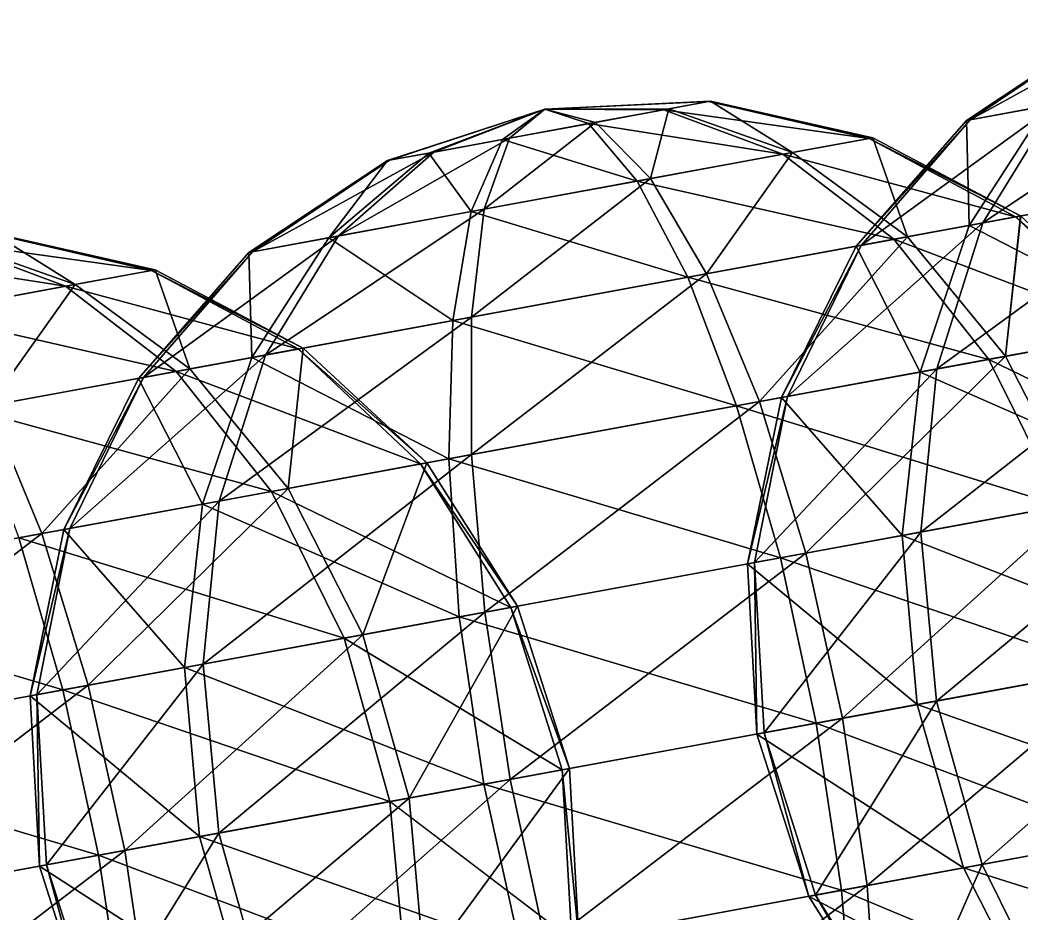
# Model space of a CAD drawing. Header units: metres. Extents: x -550 to 12, y -466 to 28.
# Drawn here: x -214.5 to -168.47, y -272.13 to -231.06 of the extents above; entities that cross this region are included whole.
import ezdxf

# ---------------------------------------------------------------- set-up
doc = ezdxf.new("R2010")
doc.units = ezdxf.units.M

msp = doc.modelspace()

# ---------------------------------------------------------------- linework, layer by layer
for points in [[(-171.02405, -235.67703, -1145.0258), (-164.65555, -231.45743, -1146.7494), (-164.57147, -231.44196, -1150.7677), (-164.57137, -231.44185, -1150.7676)], [(-171.02405, -235.67703, -1145.0258), (-164.57147, -231.44196, -1150.7677), (-170.86163, -235.64713, -1152.7886), (-170.86153, -235.64702, -1152.7885)], [(-167.34743, -235.00027, -1138.2203), (-164.65555, -231.45743, -1146.7494), (-171.02405, -235.67703, -1145.0258), (-171.02394, -235.67693, -1145.0256)], [(-170.86163, -235.64713, -1152.7886), (-164.57147, -231.44196, -1150.7677), (-162.5227, -231.06485, -1154.205), (-162.5226, -231.06474, -1154.2048)], [(-170.86163, -235.64713, -1152.7886), (-162.5227, -231.06485, -1154.205), (-166.90369, -234.9186, -1159.4288), (-166.90358, -234.91849, -1159.4287)], [(-170.26857, -240.38562, -1163.9147), (-166.90369, -234.9186, -1159.4288), (-160.21075, -233.68665, -1163.1672), (-160.21065, -233.68654, -1163.1671)], [(-170.26857, -240.38562, -1163.9147), (-160.21075, -233.68665, -1163.1672), (-160.80334, -238.64337, -1169.2015), (-160.80324, -238.64326, -1169.2014)], [(-195.71527, -237.1745, -1028.0024), (-190.38702, -235.15434, -1033.3748), (-197.61842, -237.52481, -1031.5251), (-197.61832, -237.5247, -1031.525)], [(-197.61842, -237.52481, -1031.5251), (-190.38702, -235.15434, -1033.3748), (-197.53436, -237.50934, -1035.5435), (-197.53426, -237.50923, -1035.5433)], [(-197.53436, -237.50934, -1035.5435), (-190.38702, -235.15434, -1033.3748), (-195.48558, -237.13223, -1038.9807), (-195.48547, -237.13213, -1038.9806)], [(-192.33482, -236.55228, -1025.9192), (-190.38702, -235.15434, -1033.3748), (-195.71527, -237.1745, -1028.0024), (-195.71516, -237.1744, -1028.0023)], [(-195.48558, -237.13223, -1038.9807), (-190.38702, -235.15434, -1033.3748), (-192.02106, -236.49452, -1040.9158), (-192.02095, -236.49442, -1040.9156)], [(-188.38289, -235.82484, -1025.8337), (-190.38702, -235.15434, -1033.3748), (-192.33482, -236.55228, -1025.9192), (-192.33472, -236.55217, -1025.9191)], [(-192.02106, -236.49452, -1040.9158), (-190.38702, -235.15434, -1033.3748), (-188.06912, -235.76709, -1040.8303), (-188.06902, -235.76698, -1040.8302)], [(-184.68867, -235.14487, -1038.7471), (-190.38702, -235.15434, -1033.3748), (-182.78552, -234.79456, -1035.2244), (-182.78542, -234.79445, -1035.2242)], [(-182.78552, -234.79456, -1035.2244), (-190.38702, -235.15434, -1033.3748), (-182.8696, -234.81003, -1031.206), (-182.86949, -234.80992, -1031.2059)], [(-182.8696, -234.81003, -1031.206), (-190.38702, -235.15434, -1033.3748), (-184.91838, -235.18713, -1027.7688), (-184.91827, -235.18703, -1027.7687)], [(-188.06912, -235.76709, -1040.8303), (-190.38702, -235.15434, -1033.3748), (-184.68867, -235.14487, -1038.7471), (-184.68857, -235.14476, -1038.747)], [(-184.91838, -235.18713, -1027.7688), (-190.38702, -235.15434, -1033.3748), (-188.38289, -235.82484, -1025.8337), (-188.38278, -235.82474, -1025.8336)], [(-185.53908, -238.34875, -1047.7778), (-188.06912, -235.76709, -1040.8303), (-184.68867, -235.14487, -1038.7471), (-184.68857, -235.14476, -1038.747)], [(-185.53908, -238.34875, -1047.7778), (-184.68867, -235.14487, -1038.7471), (-179.00856, -237.1467, -1043.7534), (-179.00845, -237.14659, -1043.7533)], [(-175.49437, -236.49985, -1029.1852), (-182.8696, -234.81003, -1031.206), (-184.91838, -235.18713, -1027.7688), (-184.91827, -235.18703, -1027.7687)], [(-179.00856, -237.1467, -1043.7534), (-184.68867, -235.14487, -1038.7471), (-182.78552, -234.79456, -1035.2244), (-182.78542, -234.79445, -1035.2242)], [(-175.33194, -236.46994, -1036.948), (-182.78552, -234.79456, -1035.2244), (-182.8696, -234.81003, -1031.206), (-182.86949, -234.80992, -1031.2059)], [(-175.33194, -236.46994, -1036.948), (-182.8696, -234.81003, -1031.206), (-175.49437, -236.49985, -1029.1852), (-175.49426, -236.49974, -1029.185)], [(-179.00856, -237.1467, -1043.7534), (-182.78552, -234.79456, -1035.2244), (-175.33194, -236.46994, -1036.948), (-175.33183, -236.46983, -1036.9479)], [(-175.86594, -241.41591, -1154.5239), (-170.86163, -235.64713, -1152.7886), (-166.90369, -234.9186, -1159.4288), (-166.90358, -234.91849, -1159.4287)], [(-175.86594, -241.41591, -1154.5239), (-166.90369, -234.9186, -1159.4288), (-170.26857, -240.38562, -1163.9147), (-170.26846, -240.38551, -1163.9146)], [(-170.89612, -240.50113, -1133.9214), (-167.34743, -235.00027, -1138.2203), (-171.02405, -235.67703, -1145.0258), (-171.02394, -235.67693, -1145.0256)], [(-161.66058, -238.80116, -1128.23), (-167.34743, -235.00027, -1138.2203), (-170.89612, -240.50113, -1133.9214), (-170.89601, -240.50102, -1133.9213)], [(-179.4523, -237.22838, -1022.545), (-184.91838, -235.18713, -1027.7688), (-188.38289, -235.82484, -1025.8337), (-188.38278, -235.82474, -1025.8336)], [(-175.49437, -236.49985, -1029.1852), (-184.91838, -235.18713, -1027.7688), (-179.4523, -237.22838, -1022.545), (-179.4522, -237.22827, -1022.54486)], [(-193.17365, -239.75403, -1047.943), (-192.02106, -236.49452, -1040.9158), (-188.06912, -235.76709, -1040.8303), (-188.06902, -235.76698, -1040.8302)], [(-193.17365, -239.75403, -1047.943), (-188.06912, -235.76709, -1040.8303), (-185.53908, -238.34875, -1047.7778), (-185.53897, -238.34865, -1047.7777)], [(-186.14523, -238.46033, -1018.8066), (-188.38289, -235.82484, -1025.8337), (-192.33482, -236.55228, -1025.9192), (-192.33472, -236.55217, -1025.9191)], [(-179.4523, -237.22838, -1022.545), (-188.38289, -235.82484, -1025.8337), (-186.14523, -238.46033, -1018.8066), (-186.14513, -238.46022, -1018.80646)], [(-176.09564, -241.45819, -1143.5457), (-171.02405, -235.67703, -1145.0258), (-170.86163, -235.64713, -1152.7886), (-170.86153, -235.64702, -1152.7885)], [(-176.09564, -241.45819, -1143.5457), (-170.86163, -235.64713, -1152.7886), (-175.86594, -241.41591, -1154.5239), (-175.86583, -241.4158, -1154.5238)], [(-170.89612, -240.50113, -1133.9214), (-171.02405, -235.67703, -1145.0258), (-176.09564, -241.45819, -1143.5457), (-176.09554, -241.45808, -1143.5455)], [(-199.86656, -240.98598, -1044.2046), (-195.48558, -237.13223, -1038.9807), (-192.02106, -236.49452, -1040.9158), (-192.02095, -236.49442, -1040.9156)], [(-199.86656, -240.98598, -1044.2046), (-192.02106, -236.49452, -1040.9158), (-193.17365, -239.75403, -1047.943), (-193.17354, -239.75392, -1047.9429)], [(-193.7798, -239.8656, -1018.97174), (-192.33482, -236.55228, -1025.9192), (-195.71527, -237.1745, -1028.0024), (-195.71516, -237.1744, -1028.0023)], [(-186.14523, -238.46033, -1018.8066), (-192.33482, -236.55228, -1025.9192), (-193.7798, -239.8656, -1018.97174), (-193.7797, -239.8655, -1018.9716)], [(-168.76395, -240.10864, -1027.4498), (-175.49437, -236.49985, -1029.1852), (-179.4523, -237.22838, -1022.545), (-179.4522, -237.22827, -1022.54486)], [(-173.73376, -241.02342, -1048.0524), (-179.00856, -237.1467, -1043.7534), (-175.33194, -236.46994, -1036.948), (-175.33183, -236.46983, -1036.9479)], [(-168.53424, -240.06636, -1038.4281), (-175.33194, -236.46994, -1036.948), (-175.49437, -236.49985, -1029.1852), (-175.49426, -236.49974, -1029.185)], [(-168.53424, -240.06636, -1038.4281), (-175.49437, -236.49985, -1029.1852), (-168.76395, -240.10864, -1027.4498), (-168.76384, -240.10854, -1027.4497)], [(-173.73376, -241.02342, -1048.0524), (-175.33194, -236.46994, -1036.948), (-168.53424, -240.06636, -1038.4281), (-168.53413, -240.06625, -1038.428)], [(-203.82451, -241.71451, -1037.5643), (-197.53436, -237.50934, -1035.5435), (-195.48558, -237.13223, -1038.9807), (-195.48547, -237.13213, -1038.9806)], [(-203.82451, -241.71451, -1037.5643), (-195.48558, -237.13223, -1038.9807), (-199.86656, -240.98598, -1044.2046), (-199.86646, -240.98587, -1044.2045)], [(-193.7798, -239.8656, -1018.97174), (-195.71527, -237.1745, -1028.0024), (-200.3103, -241.06766, -1022.99615), (-200.3102, -241.06755, -1022.99603)], [(-200.3103, -241.06766, -1022.99615), (-195.71527, -237.1745, -1028.0024), (-197.61842, -237.52481, -1031.5251), (-197.61832, -237.5247, -1031.525)], [(-174.36131, -241.13893, -1018.0591), (-179.4523, -237.22838, -1022.545), (-186.14523, -238.46033, -1018.8066), (-186.14513, -238.46022, -1018.80646)], [(-182.96931, -242.72339, -1053.7438), (-185.53908, -238.34875, -1047.7778), (-179.00856, -237.1467, -1043.7534), (-179.00845, -237.14659, -1043.7533)], [(-182.96931, -242.72339, -1053.7438), (-179.00856, -237.1467, -1043.7534), (-173.73376, -241.02342, -1048.0524), (-173.73366, -241.02332, -1048.0522)], [(-168.76395, -240.10864, -1027.4498), (-179.4523, -237.22838, -1022.545), (-174.36131, -241.13893, -1018.0591), (-174.3612, -241.13882, -1018.05896)], [(-203.98692, -241.74442, -1029.8015), (-197.61842, -237.52481, -1031.5251), (-197.53436, -237.50934, -1035.5435), (-197.53426, -237.50923, -1035.5433)], [(-203.98692, -241.74442, -1029.8015), (-197.53436, -237.50934, -1035.5435), (-203.82451, -241.71451, -1037.5643), (-203.8244, -241.7144, -1037.5642)], [(-200.3103, -241.06766, -1022.99615), (-197.61842, -237.52481, -1031.5251), (-203.98692, -241.74442, -1029.8015), (-203.98682, -241.74431, -1029.8014)], [(-193.7662, -244.71075, -1053.9773), (-193.17365, -239.75403, -1047.943), (-185.53908, -238.34875, -1047.7778), (-185.53897, -238.34865, -1047.7777)], [(-193.7662, -244.71075, -1053.9773), (-185.53908, -238.34875, -1047.7778), (-182.96931, -242.72339, -1053.7438), (-182.96921, -242.72328, -1053.7437)], [(-185.53908, -238.34875, -1047.7778), (-185.53908, -238.34875, -1047.7778), (-193.17365, -239.75403, -1047.943), (-193.17354, -239.75392, -1047.9429)], [(-183.82655, -242.88118, -1012.7722), (-186.14523, -238.46033, -1018.8066), (-193.7798, -239.8656, -1018.97174), (-193.7797, -239.8655, -1018.9716)], [(-174.36131, -241.13893, -1018.0591), (-186.14523, -238.46033, -1018.8066), (-183.82655, -242.88118, -1012.7722), (-183.82645, -242.88107, -1012.7721)], [(-172.38802, -247.09332, -1167.3568), (-170.26857, -240.38562, -1163.9147), (-160.80334, -238.64337, -1169.2015), (-160.80324, -238.64326, -1169.2014)], [(-172.38802, -247.09332, -1167.3568), (-160.80334, -238.64337, -1169.2015), (-160.79553, -244.95952, -1173.8318), (-160.79543, -244.95941, -1173.8317)], [(-161.84543, -245.15277, -1123.6522), (-161.66058, -238.80116, -1128.23), (-170.89612, -240.50113, -1133.9214), (-170.89601, -240.50102, -1133.9213)], [(-203.23145, -246.453, -1048.6904), (-199.86656, -240.98598, -1044.2046), (-193.17365, -239.75403, -1047.943), (-193.17354, -239.75392, -1047.9429)], [(-203.23145, -246.453, -1048.6904), (-193.17365, -239.75403, -1047.943), (-193.7662, -244.71075, -1053.9773), (-193.7661, -244.71065, -1053.9772)], [(-194.62344, -244.86855, -1013.0058), (-193.7798, -239.8656, -1018.97174), (-200.3103, -241.06766, -1022.99615), (-200.3102, -241.06755, -1022.99603)], [(-183.82655, -242.88118, -1012.7722), (-193.7798, -239.8656, -1018.97174), (-194.62344, -244.86855, -1013.0058), (-194.62334, -244.86844, -1013.0057)], [(-163.137, -245.39049, -1026.1182), (-168.76395, -240.10864, -1027.4498), (-174.36131, -241.13893, -1018.0591), (-174.3612, -241.13882, -1018.05896)], [(-169.22377, -246.51086, -1051.3511), (-173.73376, -241.02342, -1048.0524), (-168.53424, -240.06636, -1038.4281), (-168.53413, -240.06625, -1038.428)], [(-169.22377, -246.51086, -1051.3511), (-168.53424, -240.06636, -1038.4281), (-162.85568, -245.3387, -1039.5637), (-162.85558, -245.3386, -1039.5636)], [(-162.85568, -245.3387, -1039.5637), (-168.53424, -240.06636, -1038.4281), (-168.76395, -240.10864, -1027.4498), (-168.76384, -240.10854, -1027.4497)], [(-162.85568, -245.3387, -1039.5637), (-168.76395, -240.10864, -1027.4498), (-163.137, -245.39049, -1026.1182), (-163.13689, -245.39038, -1026.118)], [(-179.24338, -248.35518, -1155.8556), (-175.86594, -241.41591, -1154.5239), (-170.26857, -240.38562, -1163.9147), (-170.26846, -240.38551, -1163.9146)], [(-179.24338, -248.35518, -1155.8556), (-170.26857, -240.38562, -1163.9147), (-172.38802, -247.09332, -1167.3568), (-172.38791, -247.09322, -1167.3567)], [(-173.1566, -247.2348, -1130.6227), (-170.89612, -240.50113, -1133.9214), (-176.09564, -241.45819, -1143.5457), (-176.09554, -241.45808, -1143.5455)], [(-161.84543, -245.15277, -1123.6522), (-170.89612, -240.50113, -1133.9214), (-173.1566, -247.2348, -1130.6227), (-173.1565, -247.2347, -1130.6226)], [(-208.45724, -242.56726, -913.9609), (-215.83247, -240.87744, -915.98175), (-217.88126, -241.25455, -912.54456), (-217.88115, -241.25444, -912.54443)], [(-211.97144, -243.21411, -928.52905), (-217.65155, -241.21228, -923.5228), (-215.7484, -240.86197, -920.0001), (-215.74829, -240.86186, -920)], [(-208.29482, -242.53735, -921.7237), (-215.7484, -240.86197, -920.0001), (-215.83247, -240.87744, -915.98175), (-215.83237, -240.87733, -915.9816)], [(-208.29482, -242.53735, -921.7237), (-215.83247, -240.87744, -915.98175), (-208.45724, -242.56726, -913.9609), (-208.45714, -242.56715, -913.96075)], [(-211.97144, -243.21411, -928.52905), (-215.7484, -240.86197, -920.0001), (-208.29482, -242.53735, -921.7237), (-208.29471, -242.53725, -921.7236)], [(-208.82881, -247.48329, -1039.2997), (-203.82451, -241.71451, -1037.5643), (-199.86656, -240.98598, -1044.2046), (-199.86646, -240.98587, -1044.2045)], [(-208.82881, -247.48329, -1039.2997), (-199.86656, -240.98598, -1044.2046), (-203.23145, -246.453, -1048.6904), (-203.23134, -246.4529, -1048.6903)], [(-203.85898, -246.56851, -1018.6972), (-200.3103, -241.06766, -1022.99615), (-203.98692, -241.74442, -1029.8015), (-203.98682, -241.74431, -1029.8014)], [(-194.62344, -244.86855, -1013.0058), (-200.3103, -241.06766, -1022.99615), (-203.85898, -246.56851, -1018.6972), (-203.85887, -246.5684, -1018.6971)], [(-169.99236, -246.65233, -1014.617), (-174.36131, -241.13893, -1018.0591), (-183.82655, -242.88118, -1012.7722), (-183.82645, -242.88107, -1012.7721)], [(-180.53496, -248.5929, -1058.3215), (-182.96931, -242.72339, -1053.7438), (-173.73376, -241.02342, -1048.0524), (-173.73366, -241.02332, -1048.0522)], [(-180.53496, -248.5929, -1058.3215), (-173.73376, -241.02342, -1048.0524), (-169.22377, -246.51086, -1051.3511), (-169.22366, -246.51076, -1051.351)], [(-163.137, -245.39049, -1026.1182), (-174.36131, -241.13893, -1018.0591), (-169.99236, -246.65233, -1014.617), (-169.99225, -246.65222, -1014.6169)], [(-212.41518, -243.29579, -907.3207), (-217.88126, -241.25455, -912.54456), (-221.34576, -241.89226, -910.6094), (-221.34566, -241.89215, -910.60925)], [(-218.50195, -244.41617, -932.55347), (-217.65155, -241.21228, -923.5228), (-211.97144, -243.21411, -928.52905), (-211.97133, -243.214, -928.52893)], [(-208.45724, -242.56726, -913.9609), (-217.88126, -241.25455, -912.54456), (-212.41518, -243.29579, -907.3207), (-212.41507, -243.29568, -907.32056)], [(-179.52469, -248.40695, -1142.41), (-176.09564, -241.45819, -1143.5457), (-175.86594, -241.41591, -1154.5239), (-175.86583, -241.4158, -1154.5238)], [(-179.52469, -248.40695, -1142.41), (-175.86594, -241.41591, -1154.5239), (-179.24338, -248.35518, -1155.8556), (-179.24327, -248.35507, -1155.8555)], [(-173.1566, -247.2348, -1130.6227), (-176.09564, -241.45819, -1143.5457), (-179.52469, -248.40695, -1142.41), (-179.52458, -248.40685, -1142.4099)], [(-212.41518, -243.29579, -907.3207), (-221.34576, -241.89226, -910.6094), (-219.10811, -244.52774, -903.5823), (-219.108, -244.52763, -903.58215)], [(-209.05852, -247.52557, -1028.3214), (-203.98692, -241.74442, -1029.8015), (-203.82451, -241.71451, -1037.5643), (-203.8244, -241.7144, -1037.5642)], [(-209.05852, -247.52557, -1028.3214), (-203.82451, -241.71451, -1037.5643), (-208.82881, -247.48329, -1039.2997), (-208.8287, -247.48318, -1039.2996)], [(-203.85898, -246.56851, -1018.6972), (-203.98692, -241.74442, -1029.8015), (-209.05852, -247.52557, -1028.3214), (-209.05841, -247.52547, -1028.3213)], [(-206.69666, -247.09084, -932.828), (-211.97144, -243.21411, -928.52905), (-208.29482, -242.53735, -921.7237), (-208.29471, -242.53725, -921.7236)], [(-201.49713, -246.13377, -923.2038), (-208.29482, -242.53735, -921.7237), (-208.45724, -242.56726, -913.9609), (-208.45714, -242.56715, -913.96075)], [(-206.69666, -247.09084, -932.828), (-208.29482, -242.53735, -921.7237), (-201.49713, -246.13377, -923.2038), (-201.49702, -246.13367, -923.2037)], [(-201.72682, -246.17606, -912.22546), (-208.45724, -242.56726, -913.9609), (-212.41518, -243.29579, -907.3207), (-212.41507, -243.29568, -907.32056)], [(-201.49713, -246.13377, -923.2038), (-208.45724, -242.56726, -913.9609), (-201.72682, -246.17606, -912.22546), (-201.72672, -246.17595, -912.22534)], [(-181.58485, -248.78613, -1008.1419), (-183.82655, -242.88118, -1012.7722), (-194.62344, -244.86855, -1013.0058), (-194.62334, -244.86844, -1013.0057)], [(-193.75839, -251.0269, -1058.6075), (-193.7662, -244.71075, -1053.9773), (-182.96931, -242.72339, -1053.7438), (-182.96921, -242.72328, -1053.7437)], [(-182.96931, -242.72339, -1053.7438), (-182.96931, -242.72339, -1053.7438), (-193.7662, -244.71075, -1053.9773), (-193.7661, -244.71065, -1053.9772)], [(-193.75839, -251.0269, -1058.6075), (-182.96931, -242.72339, -1053.7438), (-180.53496, -248.5929, -1058.3215), (-180.53485, -248.59279, -1058.3214)], [(-169.99236, -246.65233, -1014.617), (-183.82655, -242.88118, -1012.7722), (-181.58485, -248.78613, -1008.1419), (-181.58475, -248.78603, -1008.1418)], [(-207.32419, -247.20634, -902.8348), (-212.41518, -243.29579, -907.3207), (-219.10811, -244.52774, -903.5823), (-219.108, -244.52763, -903.58215)], [(-215.93219, -248.7908, -938.5194), (-218.50195, -244.41617, -932.55347), (-211.97144, -243.21411, -928.52905), (-211.97133, -243.214, -928.52893)], [(-215.93219, -248.7908, -938.5194), (-211.97144, -243.21411, -928.52905), (-206.69666, -247.09084, -932.828), (-206.69655, -247.09073, -932.8279)], [(-201.72682, -246.17606, -912.22546), (-212.41518, -243.29579, -907.3207), (-207.32419, -247.20634, -902.8348), (-207.32408, -247.20624, -902.83466)], [(-207.32419, -247.20634, -902.8348), (-219.10811, -244.52774, -903.5823), (-216.78943, -248.9486, -897.5479), (-216.78932, -248.94849, -897.5478)], [(-205.35089, -253.1607, -1052.1326), (-203.23145, -246.453, -1048.6904), (-193.7662, -244.71075, -1053.9773), (-193.7661, -244.71065, -1053.9772)], [(-205.35089, -253.1607, -1052.1326), (-193.7662, -244.71075, -1053.9773), (-193.75839, -251.0269, -1058.6075), (-193.75829, -251.0268, -1058.6074)], [(-194.8083, -251.22015, -1008.428), (-194.62344, -244.86855, -1013.0058), (-203.85898, -246.56851, -1018.6972), (-203.85887, -246.5684, -1018.6971)], [(-181.58485, -248.78613, -1008.1419), (-194.62344, -244.86855, -1013.0058), (-194.8083, -251.22015, -1008.428), (-194.8082, -251.22005, -1008.42786)], [(-161.35887, -252.42018, -1120.7744), (-161.84543, -245.15277, -1123.6522), (-173.1566, -247.2348, -1130.6227), (-173.1565, -247.2347, -1130.6226)], [(-173.11761, -254.5846, -1169.5205), (-172.38802, -247.09332, -1167.3568), (-160.79553, -244.95952, -1173.8318), (-160.79543, -244.95941, -1173.8317)], [(-173.11761, -254.5846, -1169.5205), (-160.79553, -244.95952, -1173.8318), (-160.18787, -252.20465, -1176.7426), (-160.18776, -252.20454, -1176.7424)], [(-158.99701, -251.98541, -1025.2811), (-163.137, -245.39049, -1026.1182), (-169.99236, -246.65233, -1014.617), (-169.99225, -246.65222, -1014.6169)], [(-165.78592, -253.23505, -1053.4247), (-169.22377, -246.51086, -1051.3511), (-162.85568, -245.3387, -1039.5637), (-162.85558, -245.3386, -1039.5636)], [(-196.09987, -251.4579, -910.89386), (-201.72682, -246.17606, -912.22546), (-207.32419, -247.20634, -902.8348), (-207.32408, -247.20624, -902.83466)], [(-202.18665, -252.57828, -936.1267), (-206.69666, -247.09084, -932.828), (-201.49713, -246.13377, -923.2038), (-201.49702, -246.13367, -923.2037)], [(-202.18665, -252.57828, -936.1267), (-201.49713, -246.13377, -923.2038), (-195.81856, -251.40611, -924.3395), (-195.81845, -251.406, -924.33936)], [(-195.81856, -251.40611, -924.3395), (-201.49713, -246.13377, -923.2038), (-201.72682, -246.17606, -912.22546), (-201.72672, -246.17595, -912.22534)], [(-195.81856, -251.40611, -924.3395), (-201.72682, -246.17606, -912.22546), (-196.09987, -251.4579, -910.89386), (-196.09976, -251.4578, -910.89374)], [(-212.20625, -254.42256, -1040.6313), (-208.82881, -247.48329, -1039.2997), (-203.23145, -246.453, -1048.6904), (-203.23134, -246.4529, -1048.6903)], [(-212.20625, -254.42256, -1040.6313), (-203.23145, -246.453, -1048.6904), (-205.35089, -253.1607, -1052.1326), (-205.35078, -253.1606, -1052.1324)], [(-206.11948, -253.30219, -1015.3985), (-203.85898, -246.56851, -1018.6972), (-209.05852, -247.52557, -1028.3214), (-209.05841, -247.52547, -1028.3213)], [(-194.8083, -251.22015, -1008.428), (-203.85898, -246.56851, -1018.6972), (-206.11948, -253.30219, -1015.3985), (-206.11937, -253.30208, -1015.3984)], [(-166.64316, -253.39284, -1012.4532), (-169.99236, -246.65233, -1014.617), (-181.58485, -248.78613, -1008.1419), (-181.58475, -248.78603, -1008.1418)], [(-178.4019, -255.55724, -1061.1993), (-180.53496, -248.5929, -1058.3215), (-169.22377, -246.51086, -1051.3511), (-169.22366, -246.51076, -1051.351)], [(-178.4019, -255.55724, -1061.1993), (-169.22377, -246.51086, -1051.3511), (-165.78592, -253.23505, -1053.4247), (-165.78581, -253.23494, -1053.4246)], [(-158.99701, -251.98541, -1025.2811), (-169.99236, -246.65233, -1014.617), (-166.64316, -253.39284, -1012.4532), (-166.64305, -253.39273, -1012.45306)], [(-213.49783, -254.66031, -943.0972), (-215.93219, -248.7908, -938.5194), (-206.69666, -247.09084, -932.828), (-206.69655, -247.09073, -932.8279)], [(-213.49783, -254.66031, -943.0972), (-206.69666, -247.09084, -932.828), (-202.18665, -252.57828, -936.1267), (-202.18654, -252.57817, -936.1266)], [(-180.76376, -255.992, -1156.6926), (-179.24338, -248.35518, -1155.8556), (-172.38802, -247.09332, -1167.3568), (-172.38791, -247.09322, -1167.3567)], [(-180.76376, -255.992, -1156.6926), (-172.38802, -247.09332, -1167.3568), (-173.11761, -254.5846, -1169.5205), (-173.11751, -254.58449, -1169.5204)], [(-202.95523, -252.71974, -899.3927), (-207.32419, -247.20634, -902.8348), (-216.78943, -248.9486, -897.5479), (-216.78932, -248.94849, -897.5478)], [(-212.48756, -254.47433, -1027.1858), (-209.05852, -247.52557, -1028.3214), (-208.82881, -247.48329, -1039.2997), (-208.8287, -247.48318, -1039.2996)], [(-212.48756, -254.47433, -1027.1858), (-208.82881, -247.48329, -1039.2997), (-212.20625, -254.42256, -1040.6313), (-212.20615, -254.42245, -1040.6312)], [(-206.11948, -253.30219, -1015.3985), (-209.05852, -247.52557, -1028.3214), (-212.48756, -254.47433, -1027.1858), (-212.48746, -254.47423, -1027.1857)], [(-196.09987, -251.4579, -910.89386), (-207.32419, -247.20634, -902.8348), (-202.95523, -252.71974, -899.3927), (-202.95512, -252.71964, -899.3926)], [(-173.97485, -254.74239, -1128.5491), (-173.1566, -247.2348, -1130.6227), (-179.52469, -248.40695, -1142.41), (-179.52458, -248.40685, -1142.4099)], [(-161.35887, -252.42018, -1120.7744), (-173.1566, -247.2348, -1130.6227), (-173.97485, -254.74239, -1128.5491), (-173.97475, -254.74228, -1128.549)], [(-181.07753, -256.04977, -1141.696), (-179.52469, -248.40695, -1142.41), (-179.24338, -248.35518, -1155.8556), (-179.24327, -248.35507, -1155.8555)], [(-181.07753, -256.04977, -1141.696), (-179.24338, -248.35518, -1155.8556), (-180.76376, -255.992, -1156.6926), (-180.76366, -255.9919, -1156.6925)], [(-173.97485, -254.74239, -1128.5491), (-179.52469, -248.40695, -1142.41), (-181.07753, -256.04977, -1141.696), (-181.07742, -256.04968, -1141.6959)], [(-226.72128, -257.0943, -943.3833), (-215.93219, -248.7908, -938.5194), (-213.49783, -254.66031, -943.0972), (-213.49773, -254.6602, -943.0971)], [(-202.95523, -252.71974, -899.3927), (-216.78943, -248.9486, -897.5479), (-214.54773, -254.85355, -892.9176), (-214.54762, -254.85344, -892.9175)], [(-179.5729, -255.77278, -1005.2312), (-181.58485, -248.78613, -1008.1419), (-194.8083, -251.22015, -1008.428), (-194.8082, -251.22005, -1008.42786)], [(-193.15074, -258.27203, -1061.5183), (-193.75839, -251.0269, -1058.6075), (-180.53496, -248.5929, -1058.3215), (-180.53485, -248.59279, -1058.3214)], [(-180.53496, -248.5929, -1058.3215), (-180.53496, -248.5929, -1058.3215), (-193.75839, -251.0269, -1058.6075), (-193.75829, -251.0268, -1058.6074)], [(-193.15074, -258.27203, -1061.5183), (-180.53496, -248.5929, -1058.3215), (-178.4019, -255.55724, -1061.1993), (-178.4018, -255.55713, -1061.1992)], [(-166.64316, -253.39284, -1012.4532), (-181.58485, -248.78613, -1008.1419), (-179.5729, -255.77278, -1005.2312), (-179.5728, -255.77267, -1005.2311)], [(-194.32175, -258.48758, -1005.55023), (-194.8083, -251.22015, -1008.428), (-206.11948, -253.30219, -1015.3985), (-206.11937, -253.30208, -1015.3984)], [(-206.08047, -260.65198, -1054.2963), (-205.35089, -253.1607, -1052.1326), (-193.75839, -251.0269, -1058.6075), (-193.75829, -251.0268, -1058.6074)], [(-206.08047, -260.65198, -1054.2963), (-193.75839, -251.0269, -1058.6075), (-193.15074, -258.27203, -1061.5183), (-193.15063, -258.27194, -1061.5182)], [(-179.5729, -255.77278, -1005.2312), (-194.8083, -251.22015, -1008.428), (-194.32175, -258.48758, -1005.55023), (-194.32164, -258.4875, -1005.5501)], [(-191.95988, -258.05283, -910.0568), (-196.09987, -251.4579, -910.89386), (-202.95523, -252.71974, -899.3927), (-202.95512, -252.71964, -899.3926)], [(-198.7488, -259.30246, -938.2004), (-202.18665, -252.57828, -936.1267), (-195.81856, -251.40611, -924.3395), (-195.81845, -251.406, -924.33936)], [(-198.7488, -259.30246, -938.2004), (-195.81856, -251.40611, -924.3395), (-191.6461, -257.9951, -925.0534), (-191.646, -257.995, -925.0533)], [(-191.6461, -257.9951, -925.0534), (-195.81856, -251.40611, -924.3395), (-196.09987, -251.4579, -910.89386), (-196.09976, -251.4578, -910.89374)], [(-191.6461, -257.9951, -925.0534), (-196.09987, -251.4579, -910.89386), (-191.95988, -258.05283, -910.0568), (-191.95978, -258.05273, -910.0567)], [(-172.40761, -262.3489, -1170.2585), (-173.11761, -254.5846, -1169.5205), (-160.18787, -252.20465, -1176.7426), (-160.18776, -252.20454, -1176.7424)], [(-172.40761, -262.3489, -1170.2585), (-160.18787, -252.20465, -1176.7426), (-159.02176, -259.885, -1177.7354), (-159.02165, -259.88492, -1177.7352)], [(-211.36478, -261.62466, -945.975), (-213.49783, -254.66031, -943.0972), (-202.18665, -252.57828, -936.1267), (-202.18654, -252.57817, -936.1266)], [(-211.36478, -261.62466, -945.975), (-202.18665, -252.57828, -936.1267), (-198.7488, -259.30246, -938.2004), (-198.74869, -259.30237, -938.20026)], [(-160.23407, -260.10815, -1119.793), (-161.35887, -252.42018, -1120.7744), (-173.97485, -254.74239, -1128.5491), (-173.97475, -254.74228, -1128.549)], [(-199.60603, -259.46024, -897.2289), (-202.95523, -252.71974, -899.3927), (-214.54773, -254.85355, -892.9176), (-214.54762, -254.85344, -892.9175)], [(-191.95988, -258.05283, -910.0568), (-202.95523, -252.71974, -899.3927), (-199.60603, -259.46024, -897.2289), (-199.60593, -259.46014, -897.22876)], [(-213.72664, -262.0594, -1041.4684), (-212.20625, -254.42256, -1040.6313), (-205.35089, -253.1607, -1052.1326), (-205.35078, -253.1606, -1052.1324)], [(-213.72664, -262.0594, -1041.4684), (-205.35089, -253.1607, -1052.1326), (-206.08047, -260.65198, -1054.2963), (-206.08037, -260.6519, -1054.2961)], [(-206.93771, -260.80975, -1013.3248), (-206.11948, -253.30219, -1015.3985), (-212.48756, -254.47433, -1027.1858), (-212.48746, -254.47423, -1027.1857)], [(-194.32175, -258.48758, -1005.55023), (-206.11948, -253.30219, -1015.3985), (-206.93771, -260.80975, -1013.3248), (-206.9376, -260.80966, -1013.3247)], [(-164.54196, -260.9011, -1011.71515), (-166.64316, -253.39284, -1012.4532), (-179.5729, -255.77278, -1005.2312), (-179.5728, -255.77267, -1005.2311)], [(-176.7155, -263.14185, -1062.1808), (-178.4019, -255.55724, -1061.1993), (-165.78592, -253.23505, -1053.4247), (-165.78581, -253.23494, -1053.4246)], [(-176.7155, -263.14185, -1062.1808), (-165.78592, -253.23505, -1053.4247), (-163.65448, -260.73773, -1054.132), (-163.65437, -260.73764, -1054.1318)], [(-214.0404, -262.11716, -1026.4718), (-212.48756, -254.47433, -1027.1858), (-212.20625, -254.42256, -1040.6313), (-212.20615, -254.42245, -1040.6312)], [(-214.0404, -262.11716, -1026.4718), (-212.20625, -254.42256, -1040.6313), (-213.72664, -262.0594, -1041.4684), (-213.72653, -262.0593, -1041.4683)], [(-206.93771, -260.80975, -1013.3248), (-212.48756, -254.47433, -1027.1858), (-214.0404, -262.11716, -1026.4718), (-214.0403, -262.11707, -1026.4717)], [(-212.53578, -261.8402, -890.0069), (-214.54773, -254.85355, -892.9176), (-227.77118, -257.28757, -893.2037), (-227.77107, -257.28748, -893.20355)], [(-226.11362, -264.33945, -946.294), (-226.72128, -257.0943, -943.3833), (-213.49783, -254.66031, -943.0972), (-213.49773, -254.6602, -943.0971)], [(-213.49783, -254.66031, -943.0972), (-213.49783, -254.66031, -943.0972), (-226.72128, -257.0943, -943.3833), (-226.72118, -257.0942, -943.3832)], [(-226.11362, -264.33945, -946.294), (-213.49783, -254.66031, -943.0972), (-211.36478, -261.62466, -945.975), (-211.36467, -261.62457, -945.97485)], [(-199.60603, -259.46024, -897.2289), (-214.54773, -254.85355, -892.9176), (-212.53578, -261.8402, -890.0069), (-212.53568, -261.84012, -890.0068)], [(-173.29509, -262.51227, -1127.8418), (-173.97485, -254.74239, -1128.5491), (-181.07753, -256.04977, -1141.696), (-181.07742, -256.04968, -1141.6959)], [(-180.32349, -263.80597, -1156.9781), (-180.76376, -255.992, -1156.6926), (-173.11761, -254.5846, -1169.5205), (-173.11751, -254.58449, -1169.5204)], [(-180.32349, -263.80597, -1156.9781), (-173.11761, -254.5846, -1169.5205), (-172.40761, -262.3489, -1170.2585), (-172.4075, -262.34882, -1170.2584)], [(-160.23407, -260.10815, -1119.793), (-173.97485, -254.74239, -1128.5491), (-173.29509, -262.51227, -1127.8418), (-173.29498, -262.51218, -1127.8417)], [(-177.92783, -263.365, -1004.2384), (-179.5729, -255.77278, -1005.2312), (-194.32175, -258.48758, -1005.55023), (-194.32164, -258.4875, -1005.5501)], [(-191.98462, -265.9524, -1062.5111), (-193.15074, -258.27203, -1061.5183), (-178.4019, -255.55724, -1061.1993), (-178.4018, -255.55713, -1061.1992)], [(-178.4019, -255.55724, -1061.1993), (-178.4019, -255.55724, -1061.1993), (-193.15074, -258.27203, -1061.5183), (-193.15063, -258.27194, -1061.5182)], [(-191.98462, -265.9524, -1062.5111), (-178.4019, -255.55724, -1061.1993), (-176.7155, -263.14185, -1062.1808), (-176.7154, -263.14175, -1062.1807)], [(-164.54196, -260.9011, -1011.71515), (-179.5729, -255.77278, -1005.2312), (-177.92783, -263.365, -1004.2384), (-177.92772, -263.3649, -1004.2383)], [(-180.64833, -263.86578, -1141.4525), (-181.07753, -256.04977, -1141.696), (-180.76376, -255.992, -1156.6926), (-180.76366, -255.9919, -1156.6925)], [(-173.29509, -262.51227, -1127.8418), (-181.07753, -256.04977, -1141.696), (-180.64833, -263.86578, -1141.4525), (-180.64822, -263.8657, -1141.4524)], [(-180.64833, -263.86578, -1141.4525), (-180.76376, -255.992, -1156.6926), (-180.32349, -263.80597, -1156.9781), (-180.32338, -263.80588, -1156.978)], [(-212.53578, -261.8402, -890.0069), (-227.77118, -257.28757, -893.2037), (-227.28462, -264.555, -890.3259), (-227.28452, -264.5549, -890.3258)], [(-189.58896, -265.51144, -909.7713), (-191.95988, -258.05283, -910.0568), (-199.60603, -259.46024, -897.2289), (-199.60593, -259.46014, -897.22876)], [(-196.61736, -266.80515, -938.90765), (-198.7488, -259.30246, -938.2004), (-191.6461, -257.9951, -925.0534), (-191.646, -257.995, -925.0533)], [(-196.61736, -266.80515, -938.90765), (-191.6461, -257.9951, -925.0534), (-189.26411, -265.45163, -925.29694), (-189.264, -265.45154, -925.2968)], [(-189.26411, -265.45163, -925.29694), (-191.6461, -257.9951, -925.0534), (-191.95988, -258.05283, -910.0568), (-191.95978, -258.05273, -910.0567)], [(-189.26411, -265.45163, -925.29694), (-191.95988, -258.05283, -910.0568), (-189.58896, -265.51144, -909.7713), (-189.58885, -265.51135, -909.7712)], [(-193.19695, -266.17554, -1004.56866), (-194.32175, -258.48758, -1005.55023), (-206.93771, -260.80975, -1013.3248), (-206.9376, -260.80966, -1013.3247)], [(-205.37048, -268.4163, -1055.0343), (-206.08047, -260.65198, -1054.2963), (-193.15074, -258.27203, -1061.5183), (-193.15063, -258.27194, -1061.5182)], [(-205.37048, -268.4163, -1055.0343), (-193.15074, -258.27203, -1061.5183), (-191.98462, -265.9524, -1062.5111), (-191.98451, -265.9523, -1062.511)], [(-177.92783, -263.365, -1004.2384), (-194.32175, -258.48758, -1005.55023), (-193.19695, -266.17554, -1004.56866), (-193.19684, -266.17545, -1004.56854)], [(-197.50484, -266.9685, -896.49084), (-199.60603, -259.46024, -897.2289), (-212.53578, -261.8402, -890.0069), (-212.53568, -261.84012, -890.0068)], [(-209.67838, -269.20926, -946.95654), (-211.36478, -261.62466, -945.975), (-198.7488, -259.30246, -938.2004), (-198.74869, -259.30237, -938.20026)], [(-209.67838, -269.20926, -946.95654), (-198.7488, -259.30246, -938.2004), (-196.61736, -266.80515, -938.90765), (-196.61725, -266.80505, -938.90753)], [(-189.58896, -265.51144, -909.7713), (-199.60603, -259.46024, -897.2289), (-197.50484, -266.9685, -896.49084), (-197.50473, -266.9684, -896.4907)], [(-170.30641, -269.85718, -1169.5205), (-172.40761, -262.3489, -1170.2585), (-159.02176, -259.885, -1177.7354), (-159.02165, -259.88492, -1177.7352)], [(-170.30641, -269.85718, -1169.5205), (-159.02176, -259.885, -1177.7354), (-157.37666, -267.4772, -1176.7426), (-157.37656, -267.4771, -1176.7424)], [(-158.54768, -267.69275, -1120.7744), (-160.23407, -260.10815, -1119.793), (-173.29509, -262.51227, -1127.8418), (-173.29498, -262.51218, -1127.8417)], [(-206.25797, -268.57965, -1012.61755), (-206.93771, -260.80975, -1013.3248), (-214.0404, -262.11716, -1026.4718), (-214.0403, -262.11707, -1026.4717)], [(-213.28636, -269.87335, -1041.7539), (-213.72664, -262.0594, -1041.4684), (-206.08047, -260.65198, -1054.2963), (-206.08037, -260.6519, -1054.2961)], [(-213.28636, -269.87335, -1041.7539), (-206.08047, -260.65198, -1054.2963), (-205.37048, -268.4163, -1055.0343), (-205.37038, -268.4162, -1055.0342)], [(-193.19695, -266.17554, -1004.56866), (-206.93771, -260.80975, -1013.3248), (-206.25797, -268.57965, -1012.61755), (-206.25786, -268.57956, -1012.61743)], [(-163.83197, -268.6654, -1012.4532), (-164.54196, -260.9011, -1011.71515), (-177.92783, -263.365, -1004.2384), (-177.92772, -263.3649, -1004.2383)], [(-175.5907, -270.8298, -1061.1993), (-176.7155, -263.14185, -1062.1808), (-163.65448, -260.73773, -1054.132), (-163.65437, -260.73764, -1054.1318)], [(-175.5907, -270.8298, -1061.1993), (-163.65448, -260.73773, -1054.132), (-162.97473, -268.50763, -1053.4247), (-162.97462, -268.50754, -1053.4246)], [(-210.8907, -269.4324, -889.0141), (-212.53578, -261.8402, -890.0069), (-227.28462, -264.555, -890.3259), (-227.28452, -264.5549, -890.3258)], [(-224.94751, -272.0198, -947.2868), (-226.11362, -264.33945, -946.294), (-211.36478, -261.62466, -945.975), (-211.36467, -261.62457, -945.97485)], [(-211.36478, -261.62466, -945.975), (-211.36478, -261.62466, -945.975), (-226.11362, -264.33945, -946.294), (-226.11351, -264.33936, -946.2939)], [(-224.94751, -272.0198, -947.2868), (-211.36478, -261.62466, -945.975), (-209.67838, -269.20926, -946.95654), (-209.67827, -269.20917, -946.9564)], [(-197.50484, -266.9685, -896.49084), (-212.53578, -261.8402, -890.0069), (-210.8907, -269.4324, -889.0141), (-210.8906, -269.4323, -889.014)], [(-213.6112, -269.93317, -1026.2283), (-214.0404, -262.11716, -1026.4718), (-213.72664, -262.0594, -1041.4684), (-213.72653, -262.0593, -1041.4683)], [(-206.25797, -268.57965, -1012.61755), (-214.0404, -262.11716, -1026.4718), (-213.6112, -269.93317, -1026.2283), (-213.6111, -269.93307, -1026.2281)], [(-213.6112, -269.93317, -1026.2283), (-213.72664, -262.0594, -1041.4684), (-213.28636, -269.87335, -1041.7539), (-213.28625, -269.87326, -1041.7538)], [(-171.16365, -270.01495, -1128.5491), (-173.29509, -262.51227, -1127.8418), (-180.64833, -263.86578, -1141.4525), (-180.64822, -263.8657, -1141.4524)], [(-177.95256, -271.2646, -1156.6926), (-180.32349, -263.80597, -1156.9781), (-172.40761, -262.3489, -1170.2585), (-172.4075, -262.34882, -1170.2584)], [(-177.95256, -271.2646, -1156.6926), (-172.40761, -262.3489, -1170.2585), (-170.30641, -269.85718, -1169.5205), (-170.3063, -269.8571, -1169.5204)], [(-158.54768, -267.69275, -1120.7744), (-173.29509, -262.51227, -1127.8418), (-171.16365, -270.01495, -1128.5491), (-171.16354, -270.01486, -1128.549)], [(-190.33954, -273.5446, -1061.5183), (-191.98462, -265.9524, -1062.5111), (-176.7155, -263.14185, -1062.1808), (-176.7154, -263.14175, -1062.1807)], [(-176.7155, -263.14185, -1062.1808), (-176.7155, -263.14185, -1062.1808), (-191.98462, -265.9524, -1062.5111), (-191.98451, -265.9523, -1062.511)], [(-190.33954, -273.5446, -1061.5183), (-176.7155, -263.14185, -1062.1808), (-175.5907, -270.8298, -1061.1993), (-175.59059, -270.8297, -1061.1992)], [(-176.76172, -271.04535, -1005.2312), (-177.92783, -263.365, -1004.2384), (-193.19695, -266.17554, -1004.56866), (-193.19684, -266.17545, -1004.56854)], [(-163.83197, -268.6654, -1012.4532), (-177.92783, -263.365, -1004.2384), (-176.76172, -271.04535, -1005.2312), (-176.76161, -271.04526, -1005.2311)], [(-178.26634, -271.32233, -1141.696), (-180.64833, -263.86578, -1141.4525), (-180.32349, -263.80597, -1156.9781), (-180.32338, -263.80588, -1156.978)], [(-171.16365, -270.01495, -1128.5491), (-180.64833, -263.86578, -1141.4525), (-178.26634, -271.32233, -1141.696), (-178.26624, -271.32224, -1141.6959)], [(-178.26634, -271.32233, -1141.696), (-180.32349, -263.80597, -1156.9781), (-177.95256, -271.2646, -1156.6926), (-177.95245, -271.2645, -1156.6925)], [(-210.8907, -269.4324, -889.0141), (-227.28462, -264.555, -890.3259), (-226.15982, -272.24295, -889.34436), (-226.15971, -272.24286, -889.34424)], [(-189.14868, -273.3254, -910.0568), (-189.58896, -265.51144, -909.7713), (-197.50484, -266.9685, -896.49084), (-197.50473, -266.9684, -896.4907)], [(-195.93759, -274.57504, -938.2004), (-196.61736, -266.80515, -938.90765), (-189.26411, -265.45163, -925.29694), (-189.264, -265.45154, -925.2968)], [(-195.93759, -274.57504, -938.2004), (-189.26411, -265.45163, -925.29694), (-188.83492, -273.26764, -925.0534), (-188.83481, -273.26755, -925.0533)], [(-188.83492, -273.26764, -925.0534), (-189.26411, -265.45163, -925.29694), (-189.58896, -265.51144, -909.7713), (-189.58885, -265.51135, -909.7712)], [(-188.83492, -273.26764, -925.0534), (-189.58896, -265.51144, -909.7713), (-189.14868, -273.3254, -910.0568), (-189.14857, -273.32532, -910.0567)], [(-203.26929, -275.92456, -1054.2963), (-205.37048, -268.4163, -1055.0343), (-191.98462, -265.9524, -1062.5111), (-191.98451, -265.9523, -1062.511)], [(-203.26929, -275.92456, -1054.2963), (-191.98462, -265.9524, -1062.5111), (-190.33954, -273.5446, -1061.5183), (-190.33943, -273.5445, -1061.5182)], [(-191.51056, -273.76013, -1005.55023), (-193.19695, -266.17554, -1004.56866), (-206.25797, -268.57965, -1012.61755), (-206.25786, -268.57956, -1012.61743)], [(-176.76172, -271.04535, -1005.2312), (-193.19695, -266.17554, -1004.56866), (-191.51056, -273.76013, -1005.55023), (-191.51045, -273.76004, -1005.5501)], [(-208.55357, -276.89722, -945.975), (-209.67838, -269.20926, -946.95654), (-196.61736, -266.80515, -938.90765), (-196.61725, -266.80505, -938.90753)], [(-208.55357, -276.89722, -945.975), (-196.61736, -266.80515, -938.90765), (-195.93759, -274.57504, -938.2004), (-195.93748, -274.57495, -938.20026)], [(-196.79485, -274.73282, -897.2289), (-197.50484, -266.9685, -896.49084), (-210.8907, -269.4324, -889.0141), (-210.8906, -269.4323, -889.014)], [(-189.14868, -273.3254, -910.0568), (-197.50484, -266.9685, -896.49084), (-196.79485, -274.73282, -897.2289), (-196.79474, -274.73273, -897.22876)], [(-156.41463, -274.6571, -1123.6522), (-158.54768, -267.69275, -1120.7744), (-171.16365, -270.01495, -1128.5491), (-171.16354, -270.01486, -1128.549)], [(-166.95721, -276.59766, -1167.3568), (-170.30641, -269.85718, -1169.5205), (-157.37666, -267.4772, -1176.7426), (-157.37656, -267.4771, -1176.7424)], [(-204.12653, -276.08234, -1013.3248), (-206.25797, -268.57965, -1012.61755), (-213.6112, -269.93317, -1026.2283), (-213.6111, -269.93307, -1026.2281)], [(-210.91544, -277.33197, -1041.4684), (-213.28636, -269.87335, -1041.7539), (-205.37048, -268.4163, -1055.0343), (-205.37038, -268.4162, -1055.0342)], [(-210.91544, -277.33197, -1041.4684), (-205.37048, -268.4163, -1055.0343), (-203.26929, -275.92456, -1054.2963), (-203.26918, -275.92447, -1054.2961)], [(-191.51056, -273.76013, -1005.55023), (-206.25797, -268.57965, -1012.61755), (-204.12653, -276.08234, -1013.3248), (-204.12642, -276.08224, -1013.3247)], [(-164.56155, -276.15668, -1014.617), (-163.83197, -268.6654, -1012.4532), (-176.76172, -271.04535, -1005.2312), (-176.76161, -271.04526, -1005.2311)], [(-175.10414, -278.09723, -1058.3215), (-175.5907, -270.8298, -1061.1993), (-162.97473, -268.50763, -1053.4247), (-162.97462, -268.50754, -1053.4246)], [(-175.10414, -278.09723, -1058.3215), (-162.97473, -268.50763, -1053.4247), (-163.79297, -276.0152, -1051.3511), (-163.79286, -276.0151, -1051.351)], [(-223.30241, -279.612, -946.294), (-224.94751, -272.0198, -947.2868), (-209.67838, -269.20926, -946.95654), (-209.67827, -269.20917, -946.9564)], [(-209.67838, -269.20926, -946.95654), (-209.67838, -269.20926, -946.95654), (-224.94751, -272.0198, -947.2868), (-224.9474, -272.0197, -947.2867)], [(-223.30241, -279.612, -946.294), (-209.67838, -269.20926, -946.95654), (-208.55357, -276.89722, -945.975), (-208.55347, -276.89713, -945.97485)], [(-209.7246, -277.11276, -890.0069), (-210.8907, -269.4324, -889.0141), (-226.15982, -272.24295, -889.34436), (-226.15971, -272.24286, -889.34424)], [(-196.79485, -274.73282, -897.2289), (-210.8907, -269.4324, -889.0141), (-209.7246, -277.11276, -890.0069), (-209.72449, -277.11267, -890.0068)], [(-211.22922, -277.3897, -1026.4718), (-213.6112, -269.93317, -1026.2283), (-213.28636, -269.87335, -1041.7539), (-213.28625, -269.87326, -1041.7538)], [(-204.12653, -276.08234, -1013.3248), (-213.6112, -269.93317, -1026.2283), (-211.22922, -277.3897, -1026.4718), (-211.22911, -277.38962, -1026.4717)], [(-211.22922, -277.3897, -1026.4718), (-213.28636, -269.87335, -1041.7539), (-210.91544, -277.33197, -1041.4684), (-210.91533, -277.33188, -1041.4683)], [(-167.7258, -276.73914, -1130.6227), (-171.16365, -270.01495, -1128.5491), (-178.26634, -271.32233, -1141.696), (-178.26624, -271.32224, -1141.6959)], [(-173.81256, -277.85953, -1155.8556), (-177.95256, -271.2646, -1156.6926), (-170.30641, -269.85718, -1169.5205), (-170.3063, -269.8571, -1169.5204)], [(-173.81256, -277.85953, -1155.8556), (-170.30641, -269.85718, -1169.5205), (-166.95721, -276.59766, -1167.3568), (-166.9571, -276.59756, -1167.3567)], [(-156.41463, -274.6571, -1123.6522), (-171.16365, -270.01495, -1128.5491), (-167.7258, -276.73914, -1130.6227), (-167.7257, -276.73904, -1130.6226)], [(-176.15405, -278.2905, -1008.1419), (-176.76172, -271.04535, -1005.2312), (-191.51056, -273.76013, -1005.55023), (-191.51045, -273.76004, -1005.5501)], [(-188.32759, -280.53125, -1058.6075), (-190.33954, -273.5446, -1061.5183), (-175.5907, -270.8298, -1061.1993), (-175.59059, -270.8297, -1061.1992)], [(-175.5907, -270.8298, -1061.1993), (-175.5907, -270.8298, -1061.1993), (-190.33954, -273.5446, -1061.5183), (-190.33943, -273.5445, -1061.5182)], [(-188.32759, -280.53125, -1058.6075), (-175.5907, -270.8298, -1061.1993), (-175.10414, -278.09723, -1058.3215), (-175.10403, -278.09714, -1058.3214)], [(-164.56155, -276.15668, -1014.617), (-176.76172, -271.04535, -1005.2312), (-176.15405, -278.2905, -1008.1419), (-176.15395, -278.2904, -1008.1418)], [(-174.09389, -277.91132, -1142.41), (-178.26634, -271.32233, -1141.696), (-177.95256, -271.2646, -1156.6926), (-177.95245, -271.2645, -1156.6925)], [(-167.7258, -276.73914, -1130.6227), (-178.26634, -271.32233, -1141.696), (-174.09389, -277.91132, -1142.41), (-174.09378, -277.91122, -1142.4099)], [(-174.09389, -277.91132, -1142.41), (-177.95256, -271.2646, -1156.6926), (-173.81256, -277.85953, -1155.8556), (-173.81245, -277.85944, -1155.8555)]]:
    msp.add_3dface(points)

doc.saveas('drawing.dxf')
